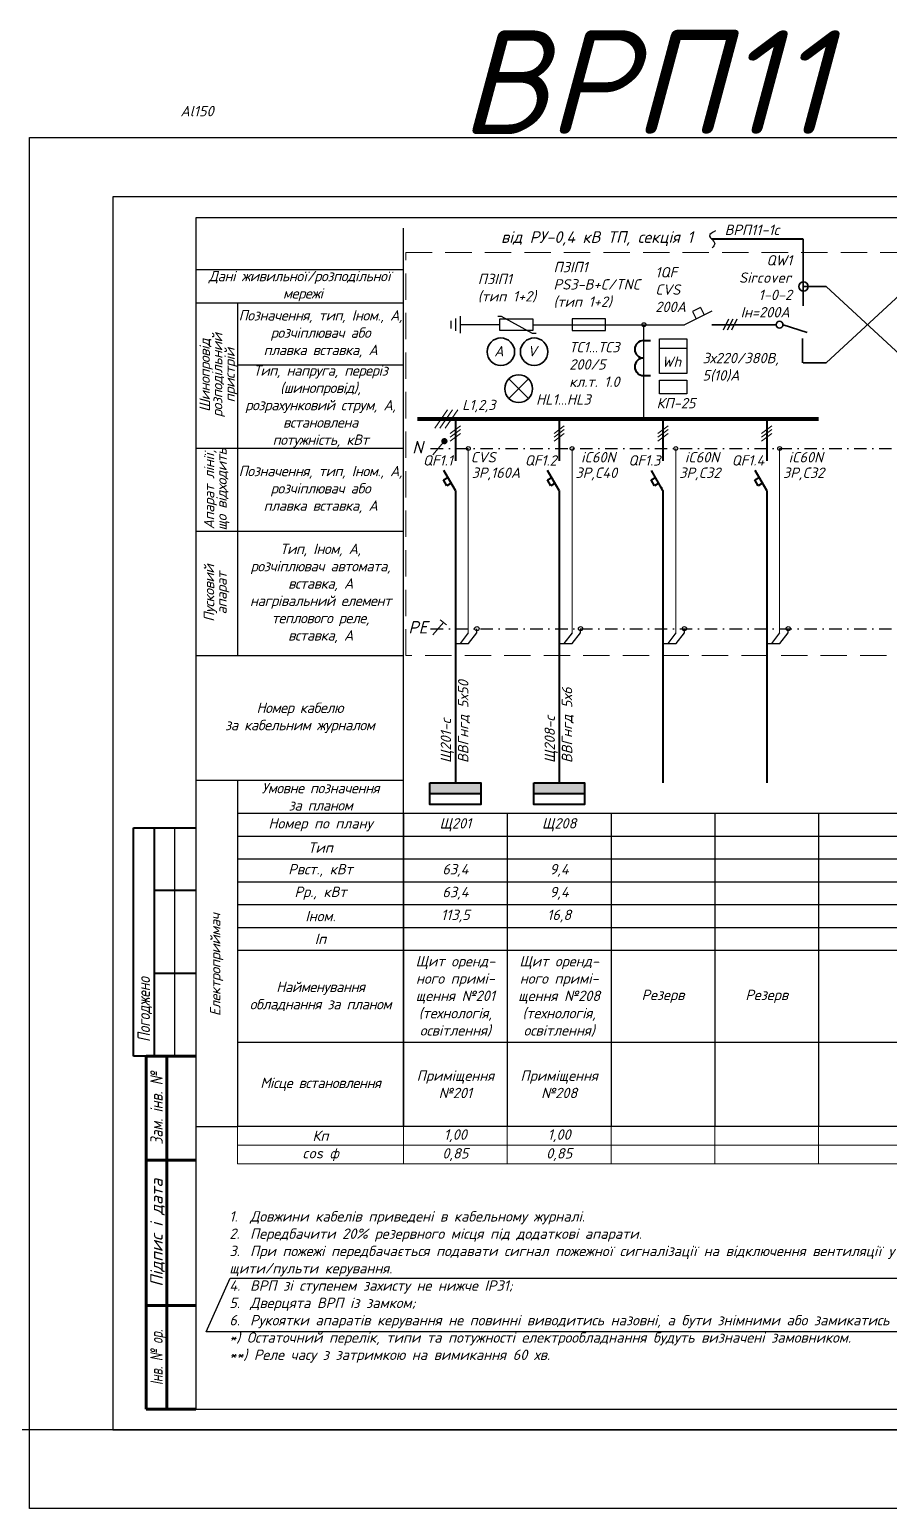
# Model space of a CAD drawing. Header units: millimetres. Extents: x -122434 to 1506205, y -201405 to 386015.
# Drawn here: x 1299817 to 1320529, y 152711 to 188335 of the extents above; entities that cross this region are included whole.
import ezdxf
from ezdxf.enums import TextEntityAlignment as Align

# ---------------------------------------------------------------- set-up
doc = ezdxf.new("R2010")
doc.units = ezdxf.units.MM
doc.linetypes.add('DASHDOTX2', pattern=[2, 1, -0.5, 0, -0.5])
doc.linetypes.add('DASHED', pattern=[9.525, 6.35, -3.175])
doc.layers.get('Defpoints').update_dxf_attribs({"color": 4})
for name, color, linetype in [('Cхема', 7, 'Continuous'), ('E_Зміни', 7, 'Continuous'), ('Схема', 7, 'Continuous')]:
    doc.layers.add(name, color=color, linetype=linetype)
doc.layers.add('Рамка внешняя', color=4, linetype='Continuous', lineweight=30, plot=False)
doc.styles.add('GOST 2.304', font='isocpeui.ttf')
doc.styles.add('ICO', font='isocpeui.ttf')
doc.styles.add('ГОСТ 2.304', font='isocpeui.ttf')
doc.styles.add('СГЕНЕРИР_СТИЛЬ_7', font='isocpeui.ttf')

# ---------------------------------------------------------------- blocks, each defined once
blk = doc.blocks.new('*U160')
at = {"color": 0, "lineweight": 40}
for p, q in [((0, 0), (0, -1005)), ((-284, -1468), (-180, -1408)), ((0, -1720), (-280, -1240)), ((-204, -1607), (-284, -1468)), ((-100, -1547), (-204, -1607))]:
    blk.add_line(p, q, dxfattribs=at)
at = {"color": 0, "lineweight": 13}
for p, q in [((-124, -348), (124, -163)), ((-124, -441), (124, -256)), ((-124, -533), (124, -348))]:
    blk.add_line(p, q, dxfattribs=at)
at = {"color": 0, "lineweight": 9}
for p, q in [((311, -711), (311, -1240)), ((311, -1240), (311, -1720)), ((311, -2461), (311, -1720)), ((311, -2941), (311, -2461)), ((311, -5151), (311, -2941))]:
    blk.add_line(p, q, dxfattribs=at)
at = {"lineweight": 40}
for p, q in [((0, -1720), (0, -2226)), ((0, -2226), (0, -2941)), ((0, -2941), (0, -4529))]:
    blk.add_line(p, q, dxfattribs=at)
at = {"color": 0}
blk.add_circle((311, -711), 46.3, dxfattribs=at)
at = {"color": 0, "lineweight": 40}
blk.add_point((-37, -1659), dxfattribs=at)
at = {"style": 'ГОСТ 2.304'}
blk.add_attdef('QF', text='', height=250, dxfattribs=at).set_placement((-61, -997), align=Align.MIDDLE_RIGHT)
at = {"lineweight": 50, "style": 'ГОСТ 2.304'}
for tag, p in [('ТYPE', (369, -1046)), ('CURRENT', (391, -1419))]:
    blk.add_attdef(tag, p, '', height=250, dxfattribs=at)
blk = doc.blocks.new('*T85')
at = {"color": 0, "lineweight": -2, "transparency": 16777216}
for p, q in [((0, 0), (4000, 0)), ((0, 0), (0, -7540)), ((19000, 0), (24000, 0)), ((19000, 0), (19000, -7540)), ((21500, 0), (21500, -7540)), ((24000, 0), (24000, -7540)), ((0, -550), (26500, -550)), ((4000, -550), (4000, -2200)), ((6500, -550), (6500, -2200)), ((9000, -550), (9000, -2200)), ((11500, -550), (11500, -7540)), ((14000, -550), (14000, -7540)), ((16500, -550), (16500, -7540)), ((26500, -550), (26500, -2200)), ((0, -1100), (26500, -1100)), ((0, -1650), (26500, -1650)), ((0, -2200), (4000, -2200)), ((9000, -2200), (16500, -2200)), ((19000, -2200), (26500, -2200)), ((0, -2750), (4000, -2750)), ((6500, -2750), (6500, -5515)), ((9000, -2750), (16500, -2750)), ((9000, -2750), (9000, -3300)), ((19000, -2750), (24000, -2750)), ((26500, -2750), (26500, -7540)), ((0, -3300), (9000, -3300)), ((4000, -3300), (4000, -7540)), ((11500, -3300), (26500, -3300)), ((0, -5515), (26500, -5515)), ((0, -7540), (26500, -7540))]:
    blk.add_line(p, q, dxfattribs=at)
at = {"color": 0, "linetype": 'ByBlock', "lineweight": -2, "transparency": 16777216}
for p, q in [((4000, 0), (19000, 0)), ((4000, 0), (4000, -550)), ((6500, 0), (6500, -550)), ((9000, 0), (9000, -550)), ((11500, 0), (11500, -550)), ((14000, 0), (14000, -550)), ((16500, 0), (16500, -550)), ((24000, 0), (26500, 0)), ((26500, 0), (26500, -550)), ((4000, -2200), (9000, -2200)), ((4000, -2200), (4000, -3300)), ((6500, -2200), (6500, -2750)), ((9000, -2200), (9000, -2750)), ((16500, -2200), (19000, -2200)), ((26500, -2200), (26500, -2750)), ((4000, -2750), (9000, -2750)), ((16500, -2750), (19000, -2750)), ((24000, -2750), (26500, -2750)), ((9000, -3300), (11500, -3300)), ((9000, -3300), (9000, -7540)), ((6500, -5515), (6500, -7540))]:
    blk.add_line(p, q, dxfattribs=at)
at = {"layer": 'Defpoints', "color": 8, "linetype": 'ByBlock', "lineweight": 0, "transparency": 16777216}
for p, q in [((0, -7540), (0, -8447)), ((4000, -7540), (4000, -8447)), ((6500, -7540), (6500, -8447)), ((9000, -7540), (9000, -8447)), ((11500, -7540), (11500, -8447)), ((14000, -7540), (14000, -8447)), ((16500, -7540), (16500, -8447)), ((19000, -7540), (19000, -8447)), ((21500, -7540), (21500, -8447)), ((24000, -7540), (24000, -8447)), ((26500, -7540), (26500, -8447)), ((0, -7994), (26500, -7994)), ((0, -8447), (26500, -8447))]:
    blk.add_line(p, q, dxfattribs=at)
at = {"color": 0, "transparency": 16777216, "char_height": 250, "attachment_point": 5, "style": 'ГОСТ 2.304'}
for s, insert, width in [('Номер по плану', (2000, -275), 3880), ('Щ201', (5250, -275), 2380), ('Щ208', (7750, -275), 2380), ('П7', (17750, -275), 2380), ('ВРП11-Гр.1', (25250, -275), 2380), ('Тип', (2000, -825), 3880), ('Рвст., кВт', (2000, -1375), 3880), ('63,4', (5250, -1375), 2380), ('9,4', (7750, -1375), 2380), ('75,0', (17750, -1375), 2380), ('3,3', (25250, -1375), 2380), ('Рр., кВт', (2000, -1925), 3880), ('63,4', (5250, -1925), 2380), ('9,4', (7750, -1925), 2380), ('67,5', (17750, -1925), 2380), ('3,3', (25250, -1925), 2380), ('Іном.', (2000, -2475), 3880), ('113,5', (5250, -2475), 2380), ('16,8', (7750, -2475), 2380), ('126,8', (17750, -2475), 2380), ('5,1', (25250, -2475), 2380), ('Іп', (2000, -3025), 3880), ('Щит оренд- ного примі- щення №201 (технологія, освітлення)', (5250, -4408), 2380), ('Щит оренд- ного примі- щення №208 (технологія, освітлення)', (7750, -4408), 2380), ('Кабельний обігрів місця стоку конденсату П7', (25250, -4408), 2380), ('{\\T0.95;\\C7;Найменування обладнання за планом}', (2000, -4408), 3880), ('Резерв', (10250, -4408), 2380), ('Резерв', (12750, -4408), 2380), ('Управління обігрівом ', (20250, -4408), 2380), ('Вентсистема', (17750, -4408), 2380), ('{\\T0.95;\\C7;Місце встановлення}', (2000, -6528), 3880), ('Приміщення №201', (5250, -6528), 2380), ('Приміщення №208', (7750, -6528), 2380), (' Покрівля в осях Б-11', (17750, -6528), 2380), (' Покрівля в осях Б-11', (25250, -6528), 2380)]:
    blk.add_mtext(s, dxfattribs=dict(at, insert=insert, width=width))
at = {"color": 7, "true_color": 0xffffff, "transparency": 16777216, "char_height": 250, "attachment_point": 5, "style": 'ГОСТ 2.304'}
for s, insert, width in [('Кп', (2000, -7767), 3880), ('1,00', (5250, -7767), 2380), ('1,00', (7750, -7767), 2380), ('0,90', (17750, -7767), 2380), ('1', (25250, -7767), 2380), ('cos ф', (2000, -8220), 3880), ('0,85', (5250, -8220), 2380), ('0,85', (7750, -8220), 2380), ('0,90', (17750, -8220), 2380), ('0,98', (25250, -8220), 2380)]:
    blk.add_mtext(s, dxfattribs=dict(at, insert=insert, width=width))
blk = doc.blocks.new('*U79')
at = {"lineweight": 40}
for p, q in [((4.94, 90), (4.94, 145)), ((4.94, 145), (19.94, 145)), ((9.94, 145), (9.94, 90)), ((9.94, 130), (19.94, 130)), ((9.94, 110), (19.94, 110)), ((19.94, 90), (4.94, 90))]:
    blk.add_line(p, q, dxfattribs=at)
at = {"lineweight": 25}
blk.add_line((14.94, 90), (14.94, 145), dxfattribs=at)
at = {"linetype": 'Continuous', "lineweight": 60}
for p, q in [((8, 5), (8, 90)), ((8, 90), (20, 90)), ((13, 5), (13, 90)), ((8, 65), (20, 65)), ((8, 30), (20, 30)), ((20, 5), (8, 5))]:
    blk.add_line(p, q, dxfattribs=at)
at = {"lineweight": 30, "ltscale": 100}
blk.add_lwpolyline([(20, 5), (415, 5), (415, 292), (20, 292)], close=True, dxfattribs=at)
at = {"layer": 'Рамка внешняя', "ltscale": 100}
blk.add_lwpolyline([(0, 0), (420, 0), (420, 297), (0, 297)], close=True, dxfattribs=at)
at = {"linetype": 'Continuous', "lineweight": 25, "style": 'СГЕНЕРИР_СТИЛЬ_7'}
for s, width, p in [('Погоджено', 0.8, (7.44, 101.27)), ('Зам. інв. №', 0.8, (10.5, 77.5)), ('Інв. № ор.', 0.7, (10.5, 17.5))]:
    blk.add_text(s, height=3, rotation=90, dxfattribs=dict(at, width=width)).set_placement(p, align=Align.MIDDLE_CENTER)
blk.add_text('Підпис і дата', height=3, rotation=90, dxfattribs=at).set_placement((10.5, 47.5), align=Align.MIDDLE_CENTER)
at = {"layer": 'Схема', "linetype": 'Continuous', "style": 'ГОСТ 2.304'}
blk.add_text('А3', height=2.5, dxfattribs=at).set_placement((396.77, 1.24))

msp = doc.modelspace()

# ---------------------------------------------------------------- hatches: boundary and pattern name
at = {"lineweight": 40}
h = msp.add_hatch(color=256, dxfattribs=at)
h.dxf.hatch_style = 1
h.paths.add_polyline_path([(1310687, 170192), (1309462, 170192), (1309462, 169929), (1310687, 169929)])
h = msp.add_hatch(color=256, dxfattribs=at)
h.dxf.hatch_style = 1
h.paths.add_polyline_path([(1313187, 170192), (1311962, 170192), (1311962, 169929), (1313187, 169929)])

# ---------------------------------------------------------------- linework, layer by layer
at = {"color": 7, "ltscale": 300}
for p, q in [((1308824, 161911), (1308824, 183551)), ((1303824, 182555), (1303824, 161914)), ((1304824, 181755), (1304824, 178255)), ((1304824, 180255), (1308824, 180255)), ((1303824, 178255), (1308824, 178255)), ((1304824, 178255), (1304824, 176255)), ((1303824, 176255), (1308824, 176255)), ((1304824, 176255), (1304824, 173255)), ((1303824, 173255), (1308824, 173255)), ((1303824, 170255), (1308824, 170255)), ((1304824, 170255), (1304824, 169455)), ((1303824, 161914), (1304824, 161914))]:
    msp.add_line(p, q, dxfattribs=at)
at = {"lineweight": 40, "ltscale": 300}
for p, q in [((1318450, 183286), (1316247, 183286)), ((1310074, 174424), (1310074, 170192, 0)), ((1312574, 174424), (1312574, 170192, 0)), ((1315074, 174424), (1315074, 170192)), ((1317574, 174424), (1317574, 170192)), ((1309462, 169929, 0), (1310687, 169929, 0)), ((1311962, 169929, 0), (1313187, 169929, 0))]:
    msp.add_line(p, q, dxfattribs=at)
at = {"ltscale": 300}
for p, q in [((1303824, 182555), (1308824, 182555)), ((1308824, 170255), (1308824, 182555)), ((1303824, 181755), (1308824, 181755))]:
    msp.add_line(p, q, dxfattribs=at)
at = {"color": 7, "lineweight": 30, "ltscale": 300}
for p, q in [((1311183, 181427), (1311093, 181427)), ((1311933, 181013), (1311183, 181427)), ((1311144, 181226), (1310200, 181226)), ((1312022, 181013), (1311933, 181013)), ((1311943, 181226), (1315593, 181226)), ((1314990, 180657), (1315650, 180657))]:
    msp.add_line(p, q, dxfattribs=at)
at = {"color": 0, "lineweight": 30, "ltscale": 300}
for p, q in [((1316248, 181553), (1315593, 181226)), ((1315978, 181641), (1315783, 181543)), ((1315783, 181543), (1315872, 181365)), ((1315978, 181641), (1316067, 181463)), ((1314616, 178954), (1314616, 181226))]:
    msp.add_line(p, q, dxfattribs=at)
at = {"color": 0, "ltscale": 300}
for p, q in [((1316656, 181357), (1316525, 181095)), ((1316754, 181357), (1316623, 181095)), ((1316852, 181357), (1316721, 181095)), ((1310591, 173803), (1310591, 173903)), ((1313091, 173803), (1313091, 173903)), ((1315591, 173803), (1315591, 173903)), ((1318091, 173803), (1318091, 173903)), ((1310065, 173543), (1310389, 173543)), ((1310385, 173802), (1310188, 173543)), ((1310389, 173543), (1310591, 173803)), ((1312565, 173543), (1312889, 173543)), ((1312885, 173802), (1312688, 173543)), ((1312889, 173543), (1313091, 173803)), ((1315065, 173543), (1315389, 173543)), ((1315385, 173802), (1315188, 173543)), ((1315389, 173543), (1315591, 173803)), ((1317565, 173543), (1317889, 173543)), ((1317885, 173802), (1317688, 173543)), ((1317889, 173543), (1318091, 173803))]:
    msp.add_line(p, q, dxfattribs=at)
at = {"color": 7, "lineweight": 40, "ltscale": 300}
for p, q in [((1314606, 180842), (1314770, 180842)), ((1314606, 180002), (1314776, 180002))]:
    msp.add_line(p, q, dxfattribs=at)
at = {"lineweight": 15, "ltscale": 300}
for p, q in [((1309882, 179172), (1309576, 178735)), ((1310006, 179172), (1309700, 178735)), ((1310130, 179172), (1309824, 178735))]:
    msp.add_line(p, q, dxfattribs=at)
at = {"color": 0, "linetype": 'DASHDOTX2', "ltscale": 300}
msp.add_line((1309478, 178242), (1338252, 178242), dxfattribs=at)
at = {"linetype": 'DASHDOTX2', "ltscale": 300}
msp.add_line((1309478, 173903), (1338252, 173903), dxfattribs=at)
msp.add_xline((1302, 154602), (-1, 0))
at = {"color": 3}
msp.add_lwpolyline([(1299817, 185736), (1344938, 185736), (1344938, 152711), (1299817, 152711)], close=True, dxfattribs=at)
at = {"linetype": 'DASHED', "lineweight": 18, "ltscale": 100}
msp.add_lwpolyline([(1308879, 182962), (1338555, 182962), (1338555, 173255), (1308879, 173255)], close=True, dxfattribs=at)
at = {"color": 7, "lineweight": 30, "ltscale": 100}
for points in [[(1310087, 181080), (1310087, 181372)], [(1310200, 181023), (1310200, 181429)], [(1309974, 181137), (1309974, 181315)]]:
    msp.add_lwpolyline(points, dxfattribs=at)
for points in [[(1311144, 181089), (1311144, 181363), (1311943, 181363), (1311943, 181089)], [(1313687, 181089), (1313687, 181363), (1312887, 181363), (1312887, 181089)], [(1314990, 180886), (1315650, 180886), (1315650, 180052), (1314990, 180052)], [(1314990, 179886), (1315650, 179886), (1315650, 179559), (1314990, 179559)]]:
    msp.add_lwpolyline(points, close=True, dxfattribs=at)
at = {"color": 0, "lineweight": 40, "ltscale": 100, "const_width": 100}
msp.add_lwpolyline([(1309157, 178954), (1318824, 178954)], dxfattribs=at)
at = {"lineweight": 9, "ltscale": 100, "const_width": 75}
msp.add_lwpolyline([(1309772, 178420, 1), (1309847, 178420, 1)], format="xyb", close=True, dxfattribs=at)
at = {"lineweight": 20, "ltscale": 100}
for points in [[(1309784, 178392), (1309528, 178092)], [(1309784, 174054), (1309528, 173754)], [(1309781, 174057), (1309861, 173994), (1309707, 174115)]]:
    msp.add_lwpolyline(points, dxfattribs=at)
at = {"color": 7, "lineweight": 40, "ltscale": 100, "elevation": 0}
for points in [[(1309462, 170192), (1310687, 170192), (1310687, 169666), (1309462, 169666)], [(1311962, 170192), (1313187, 170192), (1313187, 169666), (1311962, 169666)]]:
    msp.add_lwpolyline(points, close=True, dxfattribs=at)
at = {"color": 0, "lineweight": 30}
msp.add_circle((1314616, 181226), 46.3, dxfattribs=at)
at = {"color": 0}
for centre in [(1310591, 173903), (1313091, 173903), (1315591, 173903), (1318091, 173903)]:
    msp.add_circle(centre, 51.8, dxfattribs=at)
at = {"color": 7, "lineweight": 40}
for centre in [(1314606, 180631), (1314606, 180212)]:
    msp.add_arc(centre, 211, 90, 270, dxfattribs=at)
at = {"color": 7}
msp.add_spline([(1316337, 183484), (1316193, 183362), (1316321, 183181), (1316257, 183075)], degree=3, dxfattribs=at)
at = {"layer": 'Cхема', "lineweight": 35}
for p, q in [((1318450, 183286), (1318450, 181678)), ((1318447, 182145), (1319003, 182145)), ((1319003, 182145), (1320995, 180307)), ((1320995, 182145), (1319003, 180307)), ((1317799, 181226), (1316248, 181226)), ((1318549, 181034), (1317966, 181226)), ((1318438, 180893), (1318438, 180307)), ((1318450, 180307), (1319003, 180307)), ((1311833, 179450), (1311364, 179919)), ((1311364, 179450), (1311833, 179919))]:
    msp.add_line(p, q, dxfattribs=at)
for centre, radius in [((1318460, 182145), 111), ((1318460, 182145), 111), ((1317882, 181226), 83.3), ((1311169, 180574, 0), 332), ((1311971, 180574, 0), 332), ((1311598, 179684, 0), 332)]:
    msp.add_circle(centre, radius, dxfattribs=at)
at = {"layer": 'E_Зміни', "color": 1}
msp.add_lwpolyline([(1304652, 158261), (1323654, 158261), (1323072, 156965), (1304070, 156965)], close=True, dxfattribs=at)

# ---------------------------------------------------------------- block references
at = {"xscale": 100, "yscale": 100, "zscale": 100}
msp.add_blockref('*U79', (1301824, 154602), dxfattribs=at)
at = {"lineweight": 50}
for p, values in [((1310074, 178954), {'QF': 'QF1.1', 'ТYPE': 'CVS', 'CURRENT': '3P,160A'}), ((1312574, 178954), {'QF': 'QF1.2', 'ТYPE': ' iC60N', 'CURRENT': '3P,C40'}), ((1315074, 178954), {'QF': 'QF1.3', 'ТYPE': ' iC60N', 'CURRENT': '3P,C32'}), ((1317574, 178954), {'QF': 'QF1.4', 'ТYPE': ' iC60N', 'CURRENT': '3P,C32'})]:
    msp.add_blockref('*U160', p, dxfattribs=at).add_auto_attribs(values)
msp.add_blockref('*T85', (1304824, 169455))

# ---------------------------------------------------------------- texts
at = {"color": 3, "lineweight": 40, "style": 'GOST 2.304'}
msp.add_text('ВРП11 Оренда 2-пов.', height=2500, dxfattribs=at).set_placement((1310182, 185818, 0))
at = {"color": 0, "lineweight": 40}
for s, height, style, p in [('від РУ-0,4 кВ ТП, секція 1', 281.25, 'ГОСТ 2.304', (1311173, 183196)), ('ВРП11-1с', 250, 'GOST 2.304', (1316560, 183385))]:
    msp.add_text(s, height=height, dxfattribs=dict(at, style=style)).set_placement(p)
at = {"color": 7, "lineweight": 40, "style": 'ГОСТ 2.304'}
for s, p in [('А', (1311010, 180464, 0)), ('V', (1311812, 180464, 0)), ('Wh', (1315048, 180210)), ('HL1...HL3', (1312018, 179299, 0))]:
    msp.add_text(s, height=250, dxfattribs=at).set_placement(p)
at = {"color": 0, "lineweight": 9, "style": 'ICO'}
for s, height, p in [('L1,2,3', 243.1, (1310239, 179172)), ('N', 300, (1309034, 178124)), ('PE', 300, (1308941, 173786))]:
    msp.add_text(s, height=height, dxfattribs=at).set_placement(p)
at = {"color": 3, "linetype": 'Continuous', "lineweight": 25, "insert": (1303851, 186371), "char_height": 250, "width": 1500, "attachment_point": 5, "line_spacing_factor": 0.84, "style": 'GOST 2.304'}
msp.add_mtext('Al150', dxfattribs=at)
at = {"color": 7, "linetype": 'Continuous', "char_height": 250, "style": 'ГОСТ 2.304'}
for s, insert, width, attachment_point in [('\\pi1820.9;{\\C256;QW1\\P\\pi1159.8;Sircover\\P\\pi1630.4;1-0-2\\P\\pi1199.2;Iн=200А}', (1315745, 182151, 0), 2434.76, 4), ('{\\C256;ПЗІП1\\P(тип 1+2)}', (1310613, 182106), 4000, 4), ('{\\C256;ПЗІП1\\PPS3-B+C/TNC\\P(тип 1+2)}', (1312437, 182185, 0), 4000, 4), ('{\\C256;1QF\\PCVS\\P200А}', (1314889, 182071, 0), 4000, 4), ('{\\T0.95;Тип, напруга, переріз (шинопровід), розрахунковий струм, А, встановлена \\Pпотужність, кВт}', (1306824, 179255), 4000, 5), ('{\\T0.95;Позначення, тип, Iном., А, розчіплювач або \\Pплавка вставка, А}', (1306824, 177255), 4000, 5), ('{\\T0.95;Тип, Iном, А,\\Pрозчіплювач автомата,\\Pвставка, А\\Pнагрівальний елемент теплового реле,\\Pвставка, А}', (1306824, 174755), 4000, 5), ('{\\T0.95;Номер кабелю \\Pза кабельним журналом}', (1306324, 171755), 5000, 5), ('{\\T0.95;Умовне позначення \\Pза планом}', (1306824, 169855), 4000, 5)]:
    msp.add_mtext(s, dxfattribs=dict(at, insert=insert, width=width, attachment_point=attachment_point))
at = {"linetype": 'Continuous', "char_height": 250, "attachment_point": 5, "style": 'ГОСТ 2.304'}
for s, insert, width in [('{\\T0.95;Дані живильної/розподільної\\P мережі}', (1306324, 182155), 5000), ('{\\T0.95;Позначення, тип, Iном., А, розчіплювач або \\Pплавка вставка, А}', (1306824, 181005), 4000)]:
    msp.add_mtext(s, dxfattribs=dict(at, insert=insert, width=width))
at = {"color": 7, "linetype": 'Continuous', "char_height": 250, "attachment_point": 5, "rotation": 90, "line_spacing_factor": 0.72, "style": 'ГОСТ 2.304'}
for s, insert, width in [('{\\T0.95;Шинопровід\\Pрозподільний \\Pпристрій}', (1304369, 180005), 3500), ('{\\T0.95;Апарат лінії, що відходить}', (1304324, 177255), 2000), ('{\\T0.95;Пусковий \\Pапарат}', (1304324, 174755), 3000), ('{\\T0.95;Електроприймач}', (1304324, 165805), 8900)]:
    msp.add_mtext(s, dxfattribs=dict(at, insert=insert, width=width))
at = {"ltscale": 100, "char_height": 250, "attachment_point": 1}
for s, width, insert, style in [('ТС1...ТС3\\P200/5 \\Pкл.т. 1.0', 1652.14, (1312816, 180811), 'ГОСТ 2.304'), ('\\P3х220/380В, 5(10)А', 1842.83, (1316026, 180964, 0), 'GOST 2.304'), ('КП-25', 1652.14, (1314919, 179460), 'ГОСТ 2.304')]:
    msp.add_mtext_dynamic_manual_height_columns(s, width=width, gutter_width=1250, heights=[0], dxfattribs=dict(at, insert=insert, style=style))
at = {"color": 7, "linetype": 'Continuous', "char_height": 250, "width": 4000, "attachment_point": 4, "rotation": 90, "style": 'ГОСТ 2.304'}
for s, insert in [('{\\C256;Щ201-с\\PВВГнгд 5х50}', (1310074, 170667, 0)), ('{\\C256;Щ208-с\\PВВГнгд 5х6}', (1312574, 170667, 0))]:
    msp.add_mtext(s, dxfattribs=dict(at, insert=insert))
at = {"lineweight": 15, "insert": (1304628, 159871, 0), "char_height": 250, "width": 19062.53, "attachment_point": 1, "style": 'ГОСТ 2.304'}
msp.add_mtext('\\pxt2;{\\C7;1.^IДовжини кабелів приведені в кабельному журналі}.\\P{\\C7;2.^IПередбачити 20% резервного місця під додаткові апарати.\\P}3.^IПри пожежі передбачається подавати сигнал пожежної сигналізації на відключення вентиляції у відповідні щити/пульти керуван{\\C7;ня}.{\\C7;\\P4.^IВРП зі ступенем захисту не нижче IP31;\\P}5.^IДверцята ВРП із замком;\\P6.^IРукоятки апаратів керування не повинні виводитись назовні, а бути знімними або замикатись на замок;{\\C7;\\P\\ptz;}*) Остаточний перелік, типи та потужності електрообладнання будуть визначені замовником.\\P**) {\\C7;Реле часу з затримкою на вимикання 60 хв.}', dxfattribs=at)

doc.saveas('drawing.dxf')
